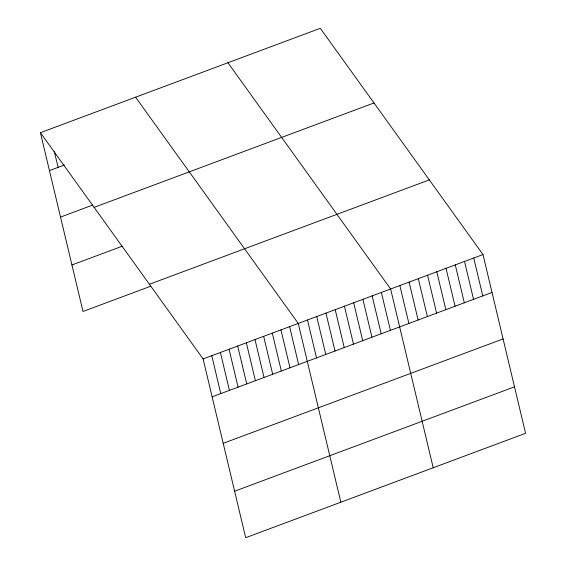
<?xml version="1.0" encoding="UTF-8"?>
<svg xmlns="http://www.w3.org/2000/svg" width="566" height="566" viewBox="0 0 566 566"><rect width="100%" height="100%" fill="white"/><g stroke="black" fill="none" stroke-linecap="round" stroke-linejoin="round"><path stroke-width="0.85" d="M40.427 132.685L320.314 28.3L482.989 254.544L525.573 433.315L245.686 537.7L203.095 358.929L40.427 132.685L83.011 311.456L150.648 286.233M49.454 170.599L64.397 165.024M60.527 217.082L92.774 205.055M94.105 207.347L373.999 102.962M71.939 264.973L122.27 246.203M149.417 284.266L429.304 179.882M203.095 358.929L482.989 254.544M212.13 396.837L492.017 292.452M223.202 443.32L503.089 338.935M234.614 491.217L514.501 386.833M227.949 62.748L390.625 288.993L433.209 467.764M135.585 97.196L298.261 323.441L340.845 502.212M473.749 257.99L482.784 295.898M464.516 261.428L473.544 299.343M455.276 264.874L464.311 302.789M446.043 268.319L455.071 306.234M436.803 271.765L445.838 309.673M427.571 275.21L436.598 313.118M418.331 278.656L427.365 316.564M409.098 282.101L418.125 320.009M399.858 285.547L408.893 323.455M381.385 292.431L390.42 330.346M372.152 295.877L381.18 333.791M362.912 299.322L371.947 337.237M353.679 302.768L362.707 340.682M344.439 306.213L353.474 344.121M335.206 309.659L344.234 347.566M325.966 313.104L335.001 351.012M316.734 316.55L325.761 354.457M307.494 319.995L316.528 357.903M289.608 326.667L298.643 364.575M280.955 329.893L289.99 367.801M272.303 333.119L281.337 371.027M263.657 336.346L272.685 374.253M255.004 339.572L264.032 377.48M246.351 342.798L255.386 380.706M237.699 346.024L246.734 383.932M229.053 349.25L238.081 387.158M220.4 352.476L229.428 390.384M211.748 355.703L220.782 393.611M54.294 151.363L58.107 167.373"/></g></svg>
